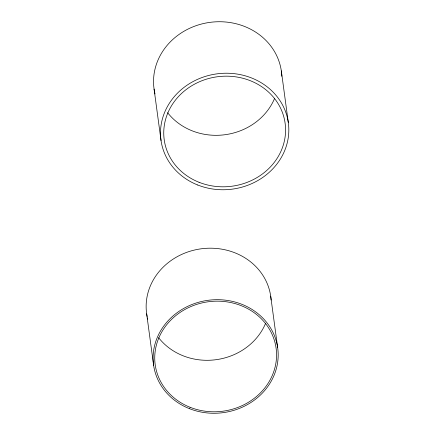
<?xml version="1.0" encoding="UTF-8"?>
<svg xmlns="http://www.w3.org/2000/svg" width="435" height="435" viewBox="0 0 435 435"><rect width="100%" height="100%" fill="white"/><g stroke="black" fill="none" stroke-linecap="round" stroke-linejoin="round"><path stroke-width="0.65" d="M281.325 70.9L288.285 122.393M270.695 296.115L277.655 347.608M154.077 89.099L161.037 140.587M146.671 313.853L153.631 365.34M155.018 93.96A64.271 58.154 -7.7 0 1 209.621 22.408A64.271 58.154 -7.7 0 1 281.82 76.288M274.621 98.326A61.014 55.212 -7.7 0 1 225.053 134.719A61.014 55.212 -7.7 0 1 167.638 112.719M147.731 319.176A62.645 56.68 -7.7 0 1 147.411 317.854M147.128 316.528A62.645 56.68 -7.7 0 1 201.242 248.793A62.645 56.68 -7.7 0 1 271.108 300.047M265.6 323.314A61.014 55.212 -7.7 0 1 216.037 359.701A61.014 55.212 -7.7 0 1 158.623 337.701M197.702 185A64.271 58.154 -7.7 0 0 288.568 124.715A64.271 58.154 -7.7 0 0 187.713 84.76A64.271 58.154 -7.7 0 0 197.702 185M199.067 182.292A61.014 55.212 -7.7 0 0 285.333 125.057A61.014 55.212 -7.7 0 0 189.584 87.125A61.014 55.212 -7.7 0 0 199.067 182.292M189.366 408.628A62.645 56.68 -7.7 0 0 277.932 349.87A62.645 56.68 -7.7 0 0 179.633 310.927A62.645 56.68 -7.7 0 0 189.366 408.628M190.051 407.274A61.014 55.212 -7.7 0 0 276.312 350.039A61.014 55.212 -7.7 0 0 180.568 312.112A61.014 55.212 -7.7 0 0 190.051 407.274"/></g></svg>
